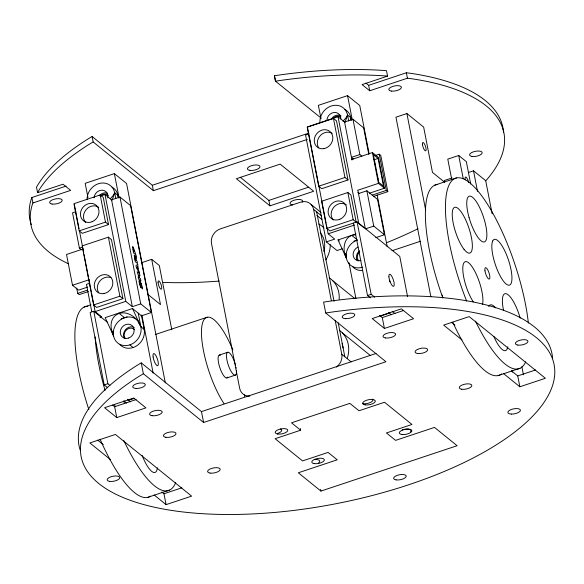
<?xml version="1.0" encoding="UTF-8"?>
<svg xmlns="http://www.w3.org/2000/svg" width="584" height="584" viewBox="0 0 584 584"><rect width="100%" height="100%" fill="white"/><g stroke="black" fill="none" stroke-linecap="round" stroke-linejoin="round"><path stroke-width="0.88" d="M112.157 200.093L114.668 192.764A15.06 13.14 -51 0 0 99.433 183.42A15.06 13.14 -51 0 0 87.074 199.691M345.02 122.37L347.538 115.041A15.06 13.14 -51 0 0 331.938 105.792A15.06 13.14 -51 0 0 319.981 122.706M66.16 186.092L31.879 197.516L31.134 199.502A240.907 94.9 -11 0 0 31.324 224.636M31.879 197.516L32.93 202.947L32.186 204.94A240.907 94.9 -11 0 0 68.306 263.691M351.305 120.238L350.816 117.691L347.538 115.041L346.276 117.515L343.042 121.158M37.573 192.698L38.142 191.588A240.907 94.9 -11 0 1 88.622 144.679L93.148 141.934L92.097 136.503L87.571 139.24A240.907 94.9 -11 0 0 37.091 186.157L36.515 187.26L37.573 192.698L63.021 184.215L70.642 190.384L32.93 202.947M374.629 163.352L375.22 164.79M110.179 198.888L113.413 195.238L114.668 192.764L117.946 195.421L118.442 197.961M141.24 362.868L143.357 373.731L138.824 376.476A240.907 94.9 -11 0 0 204.203 513.796A240.907 94.9 -11 0 0 545.529 400.098A240.907 94.9 -11 0 0 332.406 311.995L325.697 312.973L385.951 361.744L203.59 422.488L201.473 411.618L141.24 362.868L136.714 365.606A240.907 94.9 -11 0 0 80.183 450.154M139.248 322.988C126.611 304.001 103.492 313.615 113.537 335.858A15.06 13.14 -51 0 0 129.852 344.888L133.13 347.538M355.546 234.812C343.83 234.804 341.728 249.835 346.4 258.135A15.06 13.14 -51 0 0 362.715 267.165M320.872 117.902L275.487 81.169L274.436 75.737L281.145 74.759A240.907 94.9 -11 0 1 384.316 70.496L386.491 70.686L387.542 76.117L362.095 84.6L369.716 90.768L407.428 78.205L411.216 78.679A240.907 94.9 -11 0 1 485.742 180.843M365.891 83.089L368.657 85.33L406.369 72.766L410.165 73.248A240.907 94.9 -11 0 1 503.488 132.568M369.139 153.796L359.751 105.5L347.56 95.63L318.382 105.346L320.988 118.764M165.33 382.951L126.56 183.486L114.362 173.616L85.184 183.332L87.965 197.648M100.192 194.954L73.934 203.699L79.212 230.87L82.264 233.337L108.522 224.592L103.244 197.421L100.192 194.954L105.478 222.124L108.522 224.592M351.969 160.009L344.589 122.041L338.034 116.734L307.396 126.94L326.091 223.124M100.755 195.932L105.01 194.516L111.559 199.823L132.334 306.688L140.722 303.892L151.395 312.528L141.051 315.973M333.471 118.442L307.206 127.188L318.689 186.238L321.733 188.705L347.991 179.952L336.515 120.91L333.471 118.442L344.947 177.485L347.991 179.952M92.097 136.503L152.329 185.252L308.761 133.145M308.921 133.926L305.563 135.043L326.339 241.907L337.004 250.543L342.18 248.821M344.589 122.041L352.977 119.245L363.649 127.881L368.796 154.373M75.891 211.7L72.54 212.817L79.402 248.142L81.402 249.762M111.559 199.823L119.954 197.027L130.619 205.663L151.395 312.528M93.148 141.934L153.388 190.683L307.228 139.445M444.387 182.04L432.467 172.397L423.663 127.108L406.902 113.544L395.959 117.187L430.868 296.774M79.212 230.87L105.478 222.124M108.398 237.155L82.14 245.901L93.615 304.95L96.667 307.418L122.925 298.672L111.449 239.623L108.398 237.155L119.873 296.205L122.925 298.672M361.846 156.183L359.846 154.57L351.451 157.359L353.459 158.979M79.402 248.142L82.76 247.025M83.249 248.908L66.525 254.478L72.511 285.269L78.511 290.131L87.71 287.065M351.531 159.542L372.439 152.577L378.439 157.439L384.425 188.231L369.38 193.246M375.111 155.578L379.25 154.198L380.775 155.432L387.812 191.654L373.745 196.341M373.964 159.819L378.096 158.439L383.491 186.201L378.768 182.369L373.373 154.614L378.096 158.439M240.236 177.229L268.874 200.407L308.345 187.26M318.689 186.238L344.947 177.485M269.932 205.845L313.696 191.267L280.167 164.126L236.396 178.704L269.932 205.845L268.874 200.407M470.682 184.004L466.339 161.651L458.717 155.483L447.775 159.125L451.746 179.551M347.867 192.523L353.152 219.694L356.196 222.161L350.918 194.99L347.867 192.523L321.609 201.268L326.887 228.439L329.938 230.906L357.079 221.854L399.755 256.398L407.574 296.65M72.511 285.269L89.235 279.7M357.517 190.333L378.425 183.369L384.425 188.231M141.583 262.69L151.687 259.325L159.308 265.494L171.813 329.829M358.496 193.589L366.883 190.793L377.556 199.429L384.418 234.746L375.797 237.622M89.797 283.247L86.447 284.364L91.768 311.739M372.22 195.107L386.294 190.421L387.812 191.654M76.679 288.073L77.709 293.372L87.636 290.065M88.337 291.569L79.234 294.606L77.709 293.372M452.053 177.952L444.329 180.529L444.679 182.317M468.361 172.521L473.507 170.813L485.698 180.675L492.137 213.773M434.671 185.216L456.527 177.923M84.169 307.045L90.98 304.768M93.615 304.95L119.873 296.205M326.887 228.439L353.152 219.694M107.763 322.602L93.776 311.279L90.126 312.491L104.207 384.944L107.704 387.776M326.441 224.906L328.171 233.812L354.554 225.023M91.681 293.774L95.148 311.586L125.779 301.38L132.334 306.688M326.339 241.907L334.727 239.112L328.171 233.812M384.418 234.746L373.753 226.11L365.365 228.906L357.985 190.939M100.017 317.455L101.696 316.893L95.148 311.586M354.013 241.134L357.437 239.995A15.06 13.14 -51 0 0 346.181 254.463L346.4 258.135L338.041 239.922L355.992 233.943M138.262 322.193L140.89 326.748L144.168 329.398L141.525 315.813L132.531 308.534L105.178 317.645L113.537 335.858L113.318 332.187A15.06 13.14 -51 0 1 122.385 318.638A15.06 13.14 -51 0 1 137.123 319.974M121.151 318.857L127.137 316.864M391.93 250.77L420.516 241.243M155.271 334.537L207.203 317.236M353.429 223.073L367.511 295.526L371.161 294.307L374.658 297.139M104.207 384.944L107.858 383.732L109.953 385.433M219.204 355.116L227.804 352.247M380.366 316.127L389.805 312.988M128.297 400.405L134.298 398.405M112.617 405.077L114.654 406.727L136.108 399.58M379.578 315.382L382.286 317.572L403.741 310.433M226.818 377.957L235.425 375.089M116.763 417.589L145.942 407.873L133.751 398.003L104.572 407.72L116.763 417.589L114.654 406.727M384.396 328.442L413.574 318.725L401.383 308.856L372.205 318.572L384.396 328.442L382.286 317.572M201.473 411.618L376.059 353.466M300.643 430.204L275.115 438.708L302.548 460.915L328.077 452.41L337.224 459.812L298.307 472.777L320.923 491.078L457.111 445.716L434.496 427.408L395.58 440.373L386.433 432.97L411.961 424.466L384.527 402.259L358.999 410.764L349.852 403.369L291.504 422.801L300.643 430.204L300.322 428.532M498.159 375.549L520.015 368.263M147.657 497.385L169.513 490.093M161.848 492.049L163.965 493.765L181.836 487.808M511.394 370.782L517.745 375.921L535.616 369.964M154.081 494.925L166.075 504.634L191.61 496.13L115.406 434.445L89.87 442.949L110.332 459.513M503.627 373.651L519.855 386.783L545.39 378.286L469.186 316.601L443.65 325.106L461.995 339.954M275.487 81.169L282.196 80.198A240.907 94.9 -11 0 1 385.367 75.927L387.542 76.117M325.733 313.002L323.58 302.103L330.288 301.125A240.907 94.9 -11 0 1 552.573 358.043M274.436 75.737L275.531 81.205M357.846 192.508L359.182 193.589M364.051 227.848L358.81 223.606L338.034 116.734M351.721 235.367L356.802 239.477M311.089 204.451L321.01 212.488M249.806 396.12A12.045 10.512 -51 0 1 239.659 388.324L211.488 243.418A12.045 10.512 -51 0 1 220.321 228.906L300.556 202.173A12.045 10.512 -51 0 1 313.608 209.401L321.587 215.854M451.417 322.237L454.943 325.091M316.864 215.372L321.82 219.387M338.041 239.922L339.311 240.951M344.699 253.266L346.181 254.463M392.149 311.294L394.945 313.557M367.511 295.526L370.314 297.789M388.499 312.513L391.302 314.776M332.873 280.809L354.678 298.453M342.37 332.88L370.512 355.656M335.172 320.317L341.779 354.305L351.159 361.897M147.869 294.394L160.49 304.607L151.687 259.325M118.859 313.09L124.575 317.718M111.836 330.989L113.318 332.187M143.357 373.731L203.59 422.488M127.443 399.587L130.247 401.85M126.597 403.062L123.801 400.799L124.385 403.442M97.638 440.081L103.28 444.65M376.366 171.725L376.424 170.667M377.512 177.266L377.972 178.887L377.541 178.434M132.531 308.534L140.89 326.748A15.06 13.14 -51 0 1 129.852 344.888M98.776 292.788L97.747 290.693A10.037 8.76 -51 0 1 100.616 280.196A10.037 8.76 -51 0 1 110.872 277.634M374.826 164.381L374.636 163.797M140.029 324.229L140.89 326.748L138.247 313.163M521.862 366.73L523.432 374.775M517.745 375.921L519.855 386.783M473.507 170.813L477.508 191.384M512.278 370.278L512.628 372.066M458.717 155.483L463.207 178.565M406.369 72.766L407.428 78.205M406.902 113.544L425.67 210.101M442.183 295.044L442.701 297.723M368.657 85.33L369.716 90.768M379.25 154.198L386.294 190.421M372.439 152.577L378.425 183.369M377.14 194.947L387.221 246.82M352.977 119.245L359.846 154.57M366.883 190.793L373.753 226.11M347.56 95.63L352.254 119.778M347.538 115.041L348.692 120.983M357.079 221.854L371.161 294.307M348.984 262.771L355.933 298.555M345.575 253.887L346.4 258.135M316.659 211.868L334.048 301.315M338.216 322.784L344.823 356.773M313.608 209.401L331.347 300.636M320.601 489.407L320.923 491.078M152.329 185.252L153.388 190.683M119.954 197.027L140.722 303.892M114.362 173.616L119.056 197.764M141.839 314.944L153.139 373.081M115.829 198.706L114.668 192.764L114.749 194.005M163.965 493.765L166.075 504.634M105.01 194.516L125.779 301.38M112.712 331.617L113.537 335.858M74.372 204.721L79.044 228.767M79.395 230.549L83.716 252.814M84.067 254.595L88.396 276.86M88.739 278.641L91.338 291.993M93.776 311.279L107.858 383.732M350.962 120.165L350.816 117.691A15.06 13.14 -51 0 0 344.94 109.42M118.019 196.662L117.946 195.421A15.06 13.14 -51 0 0 112.077 187.143M465.251 179.85A4.417 1.277 71.6 0 1 466.156 177.222A4.417 1.277 71.6 0 1 468.609 182.566M280.4 429.021A6.424 2.533 -11 0 1 277.831 433.386M314.301 459.564A6.424 2.533 -11 0 1 318.528 462.988M402.237 429.904A6.424 2.533 -11 0 1 409.136 429.328A6.424 2.533 -11 0 1 410.53 431.897M372.409 399.091A6.424 2.533 -11 0 1 370.438 402.442A6.424 2.533 -11 0 1 362.737 403.705M389.455 280.313A6.424 1.854 71.6 0 1 389.966 281.904M341.779 354.305A12.045 10.512 -51 0 1 336.347 367.073M329.164 277.736A28.105 24.528 -51 0 1 339.165 299.198M339.983 330.741A28.105 24.528 -51 0 1 347.305 358.24M342.107 343.699A22.082 19.272 -51 0 1 343.049 347.998M330.296 244.601A28.105 24.528 -51 0 1 325.828 259.909M318.857 224.044A28.105 24.528 -51 0 1 323.938 227.942M320.295 232.855A22.082 19.272 -51 0 1 323.835 251.397M333.347 220.044A10.037 8.76 -51 0 1 333.822 207.189A10.037 8.76 -51 0 1 346.356 204.853M318.754 147.869A10.037 8.76 -51 0 1 317.302 143.401L317.506 140.905A10.037 8.76 -51 0 1 332.216 133.415M360.948 260.508A7.526 6.57 -51 0 1 353.269 256.004A7.526 6.57 -51 0 1 358.021 247.068M357.444 260.793A7.526 6.57 -51 0 1 359.671 250.704M362.365 270.531A15.06 13.14 -51 0 1 352.831 266.968M326.901 120.195A7.526 6.57 -51 0 1 334.201 112.457A7.526 6.57 -51 0 1 340.815 118.997M331.281 119.194A7.526 6.57 -51 0 1 340.91 115.763M85.673 222.468A10.037 8.76 -51 0 1 86.147 209.619A10.037 8.76 -51 0 1 98.681 207.283M94.039 197.918A7.526 6.57 -51 0 1 101.945 190.158A7.526 6.57 -51 0 1 107.785 197.976M99.185 195.822A7.526 6.57 -51 0 1 107.544 193.26M124.582 338.516A7.526 6.57 -51 0 1 125.604 329.558A7.526 6.57 -51 0 1 134.269 327.478M137.736 320.565A15.06 13.14 -51 0 1 138.839 321.893M143.387 326.836A15.06 13.14 -51 0 1 137.78 345.064A15.06 13.14 -51 0 1 119.968 344.691M223.986 403.588A51.794 14.95 71.6 0 1 201.954 325.653A51.794 14.95 71.6 0 1 232.87 349.911M244.535 394.857A51.794 14.95 71.6 0 1 244.652 396.587M227.723 377.111A12.045 3.475 71.6 0 1 219.825 367.613A12.045 3.475 71.6 0 1 220.423 355.24M236.513 370.701A12.045 3.475 71.6 0 1 230.505 370.285A12.045 3.475 71.6 0 1 227.103 352.751A12.045 3.475 71.6 0 1 235.155 363.715M235.374 364.467A12.045 3.475 71.6 0 1 235.578 365.212M236.082 367.409A12.045 3.475 71.6 0 1 236.206 368.11M150.57 496.144A100.375 28.966 71.6 0 1 100.127 439.263M88.856 409.639A100.375 28.966 71.6 0 1 87.892 306.235M175.762 482.406A100.375 28.966 71.6 0 1 123.859 440.643M105.069 390.44A100.375 28.966 71.6 0 1 95.134 336.917M115.048 406.347A24.09 6.95 71.6 0 1 114.61 404.851M157.381 467.799A24.09 6.95 71.6 0 1 142.175 455.491M525.731 361.817A100.375 28.966 71.6 0 1 475.486 321.149M466.652 301.081A100.375 28.966 71.6 0 1 462.484 178.485A100.375 28.966 71.6 0 1 528.381 323.105M507.759 346.838A24.09 6.95 71.6 0 1 493.845 336.501M488.728 306.512A24.09 6.95 71.6 0 1 495.575 307.863M503.605 310.622A24.09 6.95 71.6 0 1 510.737 297.512L511.387 298.387A24.09 6.95 71.6 0 1 520.191 318.112M473.259 301.789A24.09 6.95 71.6 0 1 463.579 276.429A24.09 6.95 71.6 0 1 465.915 261.581L466.404 261.632A24.09 6.95 71.6 0 1 478.391 279.349A24.09 6.95 71.6 0 1 482.515 304.439M501.605 373.928A100.375 28.966 71.6 0 1 452.819 322.31M442.84 297.884A100.375 28.966 71.6 0 1 437.737 184.427M418.056 228.68A240.907 94.9 -11 0 1 386.652 242.681M219.197 281.072A240.907 94.9 -11 0 1 163.191 282.422M292.548 204.926A6.424 2.533 -11 0 1 291.036 201.75A6.424 2.533 -11 0 1 299.285 199.494A6.424 2.533 -11 0 1 302.235 202.276M100.412 195.874A6.424 5.606 -51 0 1 108.23 195.37M125.319 338.552A6.424 5.606 -51 0 1 126.312 330.048A6.424 5.606 -51 0 1 134.546 329.668M332.749 118.807A6.424 5.606 -51 0 1 340.837 116.939M358.758 260.844A6.424 5.606 -51 0 1 359.357 252.215M141.226 287.124L141.189 287.591A1.372 0.394 71.6 0 1 140.7 287.511L139.423 283.466A13.22 3.818 71.6 0 1 139.072 281.254L139.007 280.656L139.547 281.094L140.291 285.313L140.248 281.459L141.963 285.948A12.322 3.555 71.6 0 1 142.394 288.985C141.379 287.613 140.503 278.444 141.226 287.124M134.232 255.624L135.218 261.661L137.576 263.567L137.152 261.377L136.13 259.895L136.525 258.157L135.999 255.478L135.576 257.61L134.809 255.683L134.232 255.624M132.583 246.996L133.517 252.923L135.875 254.828L133.305 247.236A1.694 0.489 71.6 0 0 132.78 246.703L132.583 246.996M133.269 249.098L133.532 251.083L134.24 251.653L133.269 249.098M134.926 257.69L135.225 259.822L135.86 260.34L134.977 257.654M492.684 241.031L492.436 241.645A24.09 6.95 71.6 0 0 496.079 266.706A24.09 6.95 71.6 0 0 508.336 285.16L508.832 285.211A24.09 6.95 71.6 0 0 507.693 257.792A24.09 6.95 71.6 0 0 492.684 241.031M137.744 264.435L135.963 265.486L136.43 267.881L139.357 272.743L138.342 269.604L137.744 264.435M137.474 266.99L136.875 267.253L137.824 268.779L137.474 266.99M139.525 273.611L137.174 271.706L139.043 277.59L138.182 276.896L138.605 279.094L140.963 280.999L140.532 278.802L139.488 277.955L138.912 274.969L139.956 275.809L139.525 273.611M464.003 249.28L463.353 248.404A24.09 6.95 71.6 0 1 452.257 212.926A24.09 6.95 71.6 0 1 465.141 218.737L465.769 220.066A24.09 6.95 71.6 0 1 472.325 247.477A24.09 6.95 71.6 0 1 464.003 249.28M469.069 217.533L468.667 216.036A24.09 6.95 71.6 0 1 472.587 197.319A24.09 6.95 71.6 0 1 486.603 230.556L486.735 231.833A24.09 6.95 71.6 0 1 481.034 240.791A24.09 6.95 71.6 0 1 469.069 217.533M158.074 282.707A4.417 1.277 71.6 0 0 161.082 289.255A4.417 1.277 71.6 0 0 160.534 283.196A4.417 1.277 71.6 0 0 158.074 282.707M422.436 144.328A4.417 1.277 71.6 0 0 425.437 150.869A4.417 1.277 71.6 0 0 424.896 144.81A4.417 1.277 71.6 0 0 422.436 144.328M136.211 388.469A6.424 2.533 -11 0 0 145.306 384.498A6.424 2.533 -11 0 0 135.466 384.148A6.424 2.533 -11 0 0 136.211 388.469M152.044 415.713A6.424 2.533 -11 0 0 162.155 412.348A6.424 2.533 -11 0 0 153.446 411.07A6.424 2.533 -11 0 0 152.044 415.713M396.098 479.902A6.424 2.533 -11 0 0 406.201 476.537A6.424 2.533 -11 0 0 397.492 475.259A6.424 2.533 -11 0 0 396.098 479.902M511.358 414.092A6.424 2.533 -11 0 0 520.446 410.121A6.424 2.533 -11 0 0 510.606 409.771A6.424 2.533 -11 0 0 511.358 414.092M517.833 345.086A6.424 2.533 -11 0 0 527.943 341.72A6.424 2.533 -11 0 0 519.234 340.443A6.424 2.533 -11 0 0 517.833 345.086M345.713 318.682A6.424 2.533 -11 0 0 354.802 314.718A6.424 2.533 -11 0 0 344.962 314.367A6.424 2.533 -11 0 0 345.713 318.682M385.469 337.961A6.424 2.533 -11 0 0 395.58 334.596A6.424 2.533 -11 0 0 386.864 333.318A6.424 2.533 -11 0 0 385.469 337.961M365.183 404.88A6.424 2.533 -11 0 0 375.293 401.507A6.424 2.533 -11 0 0 366.577 400.23A6.424 2.533 -11 0 0 365.183 404.88M277.648 434.036A6.424 2.533 -11 0 0 287.759 430.671A6.424 2.533 -11 0 0 279.043 429.393A6.424 2.533 -11 0 0 277.648 434.036M314.228 463.638A6.424 2.533 -11 0 0 324.332 460.272A6.424 2.533 -11 0 0 315.623 458.995A6.424 2.533 -11 0 0 314.228 463.638M210.065 473.091A6.424 2.533 -11 0 0 220.175 469.719A6.424 2.533 -11 0 0 211.459 468.441A6.424 2.533 -11 0 0 210.065 473.091M165.863 437.314A6.424 2.533 -11 0 0 175.974 433.949A6.424 2.533 -11 0 0 167.265 432.671A6.424 2.533 -11 0 0 165.863 437.314M401.763 434.481A6.424 2.533 -11 0 0 411.866 431.116A6.424 2.533 -11 0 0 403.157 429.839A6.424 2.533 -11 0 0 401.763 434.481M461.725 389.258A6.424 2.533 -11 0 0 471.828 385.893A6.424 2.533 -11 0 0 463.119 384.615A6.424 2.533 -11 0 0 461.725 389.258M417.524 353.488A6.424 2.533 -11 0 0 427.634 350.123A6.424 2.533 -11 0 0 418.918 348.845A6.424 2.533 -11 0 0 417.524 353.488M109.631 481.391A6.424 2.533 -11 0 0 119.742 478.026A6.424 2.533 -11 0 0 111.033 476.748A6.424 2.533 -11 0 0 109.631 481.391M388.907 276.882A6.424 1.854 71.6 0 0 393.273 286.394A6.424 1.854 71.6 0 0 392.477 277.582A6.424 1.854 71.6 0 0 388.907 276.882M339.837 219.277A10.037 8.76 -51 0 0 343.91 202.86A10.037 8.76 -51 0 0 328.398 209.306A10.037 8.76 -51 0 0 339.837 219.277M323.952 148.635A10.037 8.76 -51 0 0 331.354 133.064A10.037 8.76 -51 0 0 315.287 136.006A10.037 8.76 -51 0 0 323.952 148.635M92.162 221.708A10.037 8.76 -51 0 0 96.236 205.291A10.037 8.76 -51 0 0 80.723 211.737A10.037 8.76 -51 0 0 92.162 221.708M103.974 293.555A10.037 8.76 -51 0 0 111.376 277.984A10.037 8.76 -51 0 0 95.309 280.919A10.037 8.76 -51 0 0 103.974 293.555M128.677 338.048A7.526 6.57 -51 0 0 132.378 325.836A7.526 6.57 -51 0 0 120.581 330.033A7.526 6.57 -51 0 0 128.677 338.048M484.968 270.852A6.022 1.737 71.6 0 0 489.224 279.123A6.022 1.737 71.6 0 0 487.925 270.209A6.022 1.737 71.6 0 0 484.968 270.852M249.872 170.382A6.424 2.533 -11 0 0 259.982 167.017A6.424 2.533 -11 0 0 251.273 165.739A6.424 2.533 -11 0 0 249.872 170.382M52.085 204.057A6.424 2.533 -11 0 0 62.189 200.692A6.424 2.533 -11 0 0 53.48 199.414A6.424 2.533 -11 0 0 52.085 204.057M391.273 91.075A6.424 2.533 -11 0 0 401.383 87.702A6.424 2.533 -11 0 0 392.674 86.425A6.424 2.533 -11 0 0 391.273 91.075M472.054 156.454A6.424 2.533 -11 0 0 482.158 153.081A6.424 2.533 -11 0 0 473.449 151.803A6.424 2.533 -11 0 0 472.054 156.454M153.103 356.963A6.424 1.854 71.6 0 0 157.643 365.788A6.424 1.854 71.6 0 0 156.257 356.284A6.424 1.854 71.6 0 0 153.103 356.963"/></g></svg>
